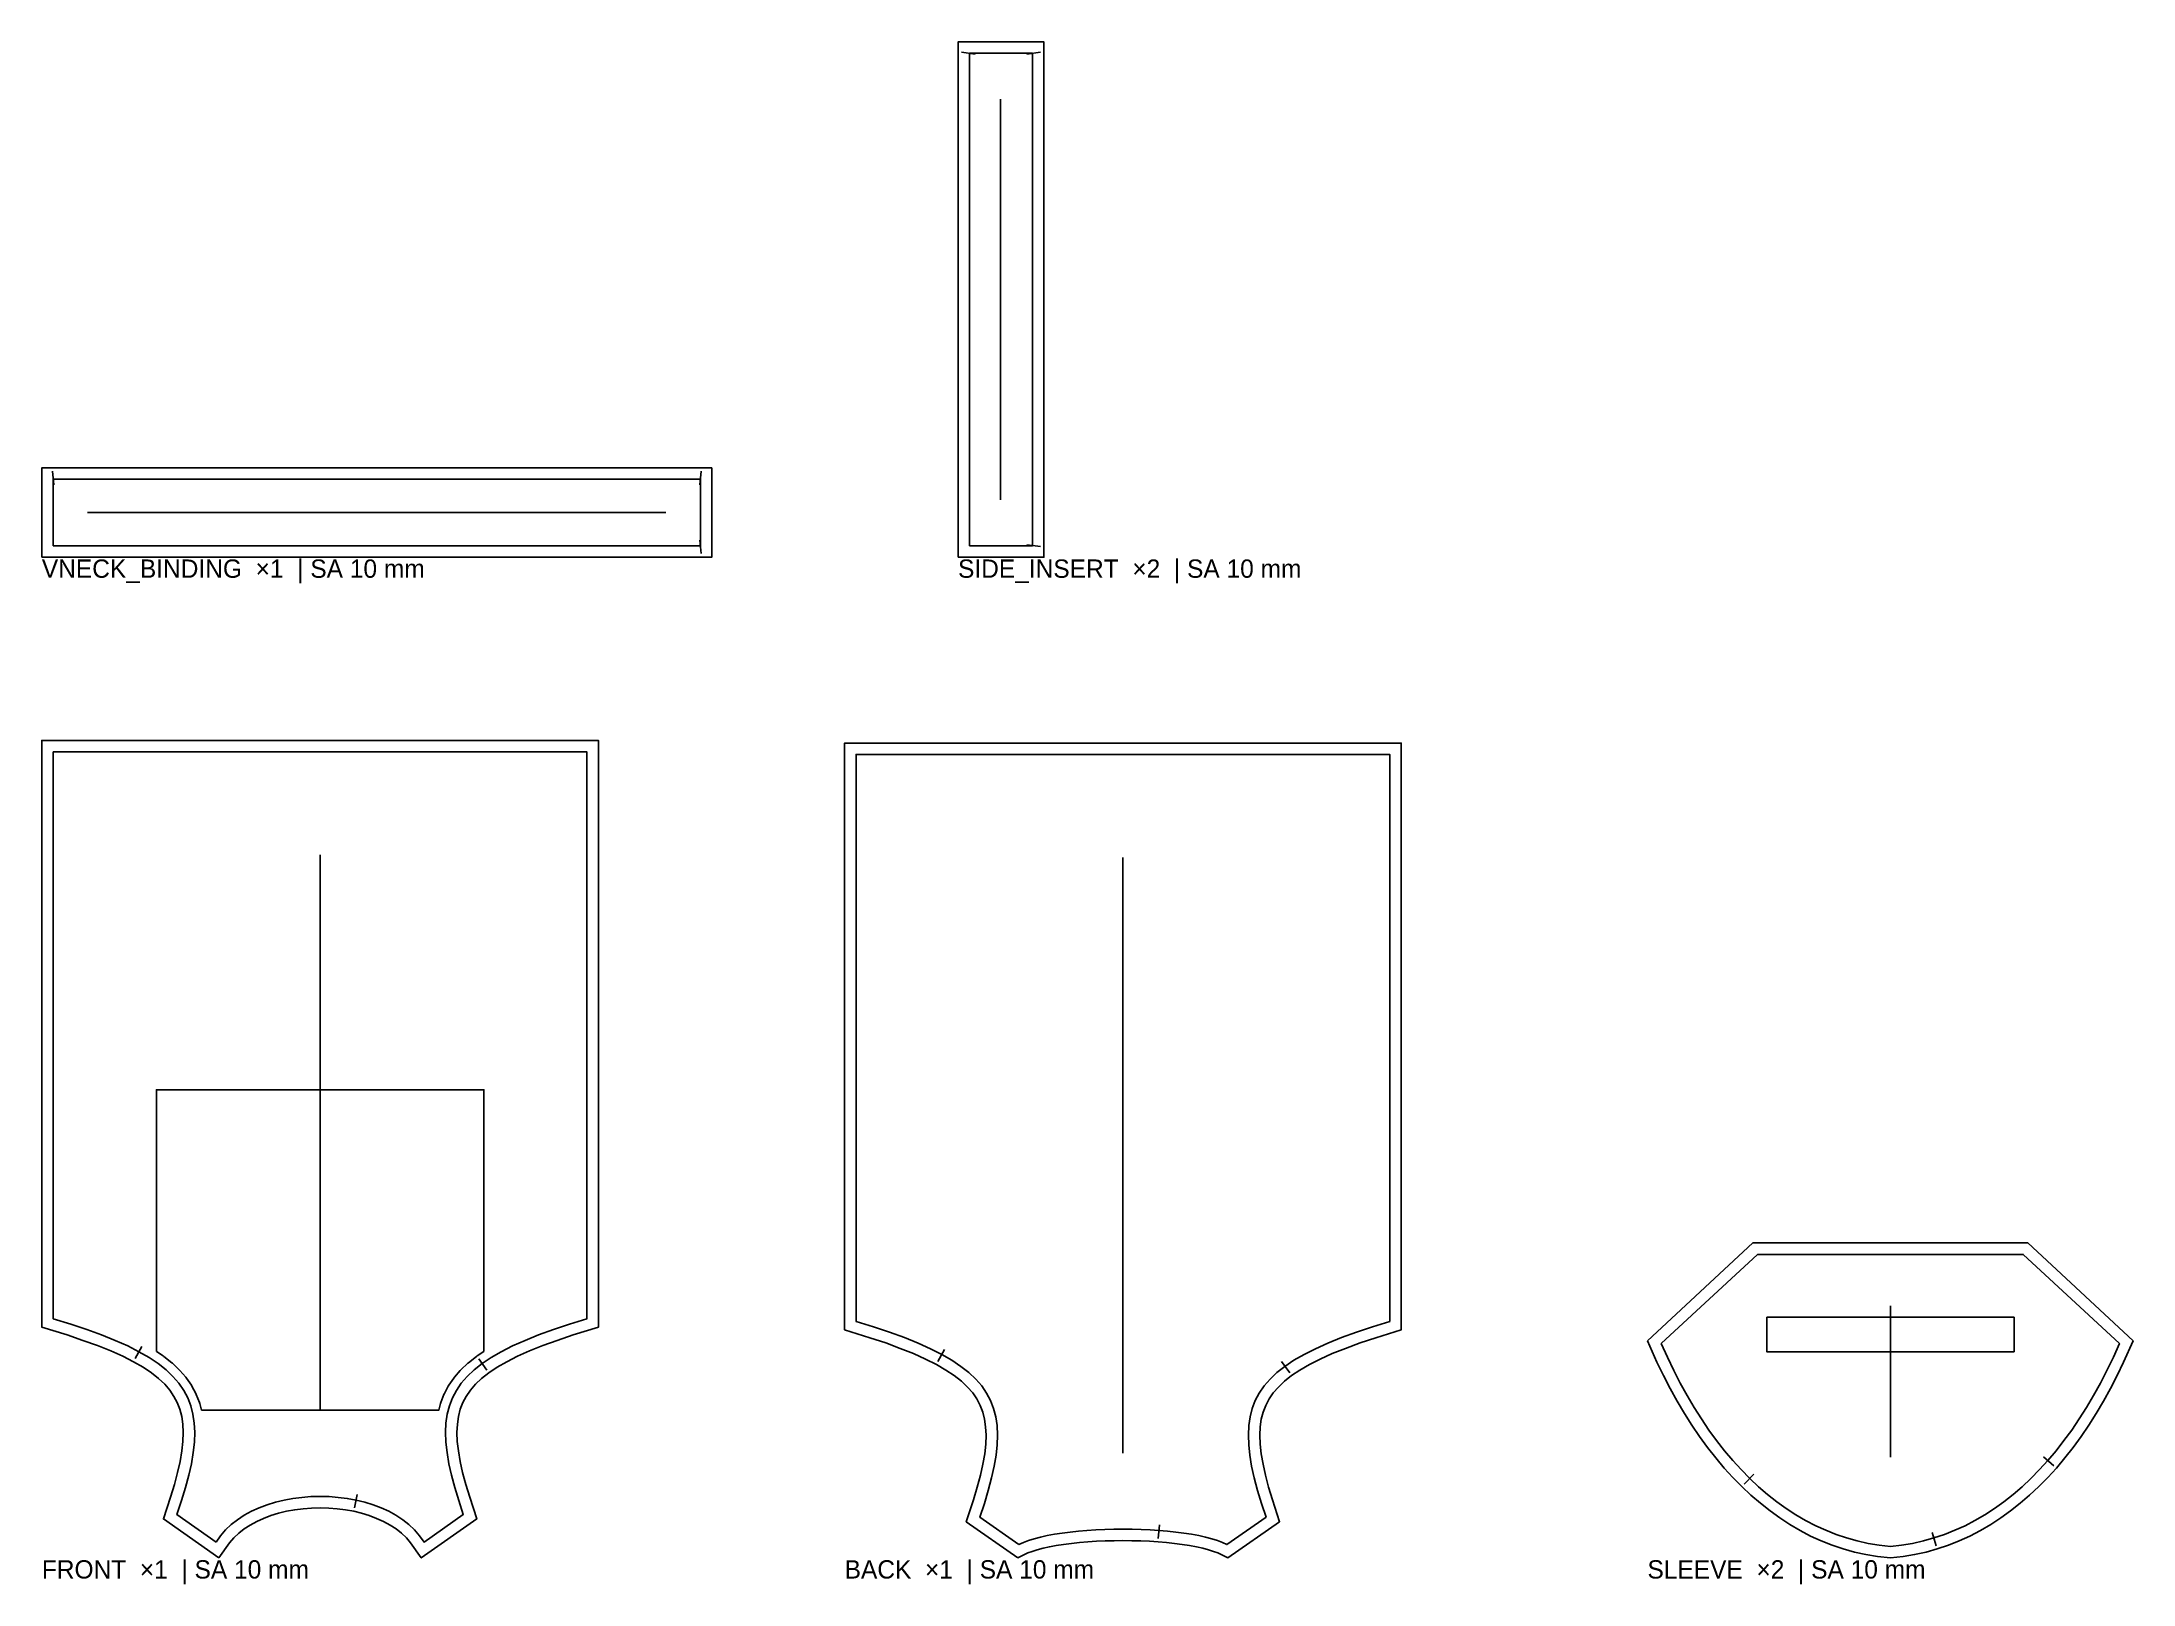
# Model space of a CAD drawing. Header units: millimetres. Extents: x 80 to 1906, y 129 to 1476.
import ezdxf

# ---------------------------------------------------------------- set-up
doc = ezdxf.new("R2010")
doc.units = ezdxf.units.MM
for name, color, linetype in [('CUT', 1, 'Continuous'), ('GRAIN', 3, 'Continuous'), ('LABEL', 7, 'Continuous'), ('MARK', 30, 'Continuous'), ('PRINT', 6, 'Continuous'), ('STITCH', 5, 'Continuous')]:
    doc.layers.add(name, color=color, linetype=linetype)

msp = doc.modelspace()

# ---------------------------------------------------------------- linework, layer by layer
at = {"layer": 'CUT'}
for points in [[(880, 1025.9), (880, 1475.9), (955, 1475.9), (955, 1025.9)], [(80, 1025.9), (80, 1103.9), (665, 1103.9), (665, 1025.9)], [(234.7, 152), (186.2, 186), (192.4, 205), (195.8, 216.1), (198.6, 226.5), (200.7, 236.3), (202.3, 245.4), (203.2, 253.8), (203.5, 261.6), (203.1, 268.9), (202.2, 275.6), (200.6, 281.8), (198.3, 287.6), (195.4, 293.1), (191.8, 298.4), (187.3, 303.6), (182, 308.7), (175.7, 313.6), (168.4, 318.5), (160.1, 323.3), (150.7, 328.1), (140.2, 332.7), (128.6, 337.4), (115.9, 342), (102.1, 346.7), (80, 353.6), (80, 865.9), (566, 865.9), (566, 353.6), (543.9, 346.7), (530.1, 342), (517.4, 337.4), (505.8, 332.7), (495.3, 328.1), (485.9, 323.3), (477.6, 318.5), (470.3, 313.6), (464, 308.7), (458.7, 303.6), (454.2, 298.4), (450.6, 293.1), (447.7, 287.6), (445.4, 281.8), (443.8, 275.6), (442.9, 268.9), (442.5, 261.6), (442.8, 253.8), (443.7, 245.4), (445.3, 236.3), (447.4, 226.5), (450.2, 216.1), (453.6, 205), (459.8, 186), (411.3, 152), (402, 165.3), (398.3, 169.5), (394, 173.6), (389.3, 177.3), (384.1, 180.7), (378.4, 183.8), (372.3, 186.5), (365.9, 188.9), (359.2, 191), (352.3, 192.7), (345.1, 194), (337.9, 194.9), (330.5, 195.5), (323, 195.7), (315.5, 195.5), (308.1, 194.9), (300.9, 194), (293.7, 192.7), (286.8, 191), (280.1, 188.9), (273.7, 186.5), (267.6, 183.8), (261.9, 180.7), (256.7, 177.3), (252, 173.6), (247.7, 169.5), (244, 165.3)], [(932.3, 152), (887.2, 183.6), (893.4, 202.6), (896.8, 213.7), (899.6, 224.2), (901.7, 233.9), (903.3, 243), (904.2, 251.4), (904.5, 259.3), (904.1, 266.5), (903.2, 273.2), (901.6, 279.4), (899.3, 285.2), (896.4, 290.8), (892.8, 296.1), (888.3, 301.2), (883, 306.3), (876.7, 311.3), (869.4, 316.1), (861.1, 320.9), (851.7, 325.7), (841.2, 330.4), (829.6, 335), (816.9, 339.7), (803.1, 344.3), (781, 351.2), (781, 863.6), (1267, 863.6), (1267, 351.2), (1244.9, 344.3), (1231.1, 339.7), (1218.4, 335), (1206.8, 330.4), (1196.3, 325.7), (1186.9, 320.9), (1178.6, 316.1), (1171.3, 311.3), (1165, 306.3), (1159.7, 301.2), (1155.2, 296.1), (1151.6, 290.8), (1148.7, 285.2), (1146.4, 279.4), (1144.8, 273.2), (1143.9, 266.5), (1143.5, 259.3), (1143.8, 251.4), (1144.7, 243), (1146.3, 233.9), (1148.4, 224.2), (1151.2, 213.7), (1154.6, 202.6), (1160.8, 183.6), (1115.7, 152), (1106.9, 156.3), (1103.2, 157.7), (1098.8, 159.1), (1093.7, 160.5), (1088.2, 161.7), (1082.2, 162.8), (1075.8, 163.8), (1069, 164.7), (1062, 165.4), (1054.7, 166), (1047.2, 166.5), (1039.5, 166.8), (1031.8, 167), (1024, 167.1), (1016.2, 167), (1008.5, 166.8), (1000.8, 166.5), (993.3, 166), (986, 165.4), (979, 164.7), (972.2, 163.8), (965.8, 162.8), (959.8, 161.7), (954.3, 160.5), (949.2, 159.1), (944.8, 157.7), (941.1, 156.3)], [(1482, 341.5), (1574.1, 427.1), (1814, 427.1), (1906.1, 341.5), (1897.8, 323), (1892.2, 311.3), (1886.3, 299.9), (1880.2, 288.9), (1873.9, 278.2), (1867.4, 267.9), (1860.6, 258), (1853.7, 248.4), (1846.5, 239.3), (1839.1, 230.5), (1831.5, 222.2), (1823.7, 214.3), (1815.7, 206.7), (1807.5, 199.7), (1799.1, 193), (1790.6, 186.9), (1781.8, 181.2), (1772.8, 175.9), (1763.6, 171.1), (1754.3, 166.9), (1744.8, 163.1), (1735.1, 159.8), (1725.3, 157.1), (1715.3, 154.9), (1705.2, 153.2), (1694.1, 152), (1683, 153.2), (1672.8, 154.9), (1662.8, 157.1), (1653, 159.8), (1643.3, 163.1), (1633.8, 166.9), (1624.5, 171.1), (1615.3, 175.9), (1606.3, 181.2), (1597.6, 186.9), (1589, 193), (1580.6, 199.7), (1572.4, 206.7), (1564.4, 214.3), (1556.6, 222.2), (1549, 230.5), (1541.6, 239.3), (1534.4, 248.4), (1527.5, 258), (1520.7, 267.9), (1514.2, 278.2), (1507.9, 288.9), (1501.8, 299.9), (1495.9, 311.3), (1490.3, 323)]]:
    msp.add_lwpolyline(points, close=True, dxfattribs=at)
at = {"layer": 'GRAIN'}
for p, q in [((917, 1075.9), (917, 1425.9)), ((120, 1064.9), (625, 1064.9)), ((323, 280.9), (323, 765.9)), ((1024, 243.6), (1024, 763.6)), ((1694.1, 240.1), (1694.1, 372.1))]:
    msp.add_line(p, q, dxfattribs=at)
at = {"layer": 'MARK'}
for p, q in [((895, 1465.3), (883.1, 1466.8)), ((940, 1465.3), (951.9, 1466.8)), ((90.5, 1089), (89.3, 1100.9)), ((654.5, 1089), (655.7, 1100.9)), ((654.5, 1040.9), (655.7, 1029)), ((940, 1036.6), (951.9, 1035.1)), ((167.2, 336.5), (161.5, 326)), ((868.2, 334.1), (862.5, 323.6)), ((461.5, 325.8), (468.6, 316.1)), ((1162.5, 323.4), (1169.6, 313.7)), ((1827.8, 240.4), (1836.9, 232.5)), ((1574.9, 225), (1566.5, 216.4)), ((355.4, 207.3), (352.9, 195.6)), ((1055.8, 181), (1054.9, 169)), ((1730.7, 174.2), (1734.2, 162.7))]:
    msp.add_line(p, q, dxfattribs=at)
at = {"layer": 'PRINT'}
for points in [[(219.4, 280.9), (217.9, 286.8), (217.6, 287.7), (214.9, 294.6), (214.5, 295.5), (211.1, 302), (210.6, 302.8), (206.3, 309.1), (205.8, 309.8), (200.6, 315.8), (200, 316.3), (194, 322.1), (193.5, 322.5), (186.5, 328), (186, 328.4), (180, 332.4), (180, 560.9), (466, 560.9), (466, 332.4), (460, 328.4), (459.5, 328), (452.5, 322.5), (452, 322.1), (446, 316.3), (445.4, 315.8), (440.2, 309.8), (439.7, 309.1), (435.4, 302.8), (434.9, 302), (431.5, 295.5), (431.1, 294.6), (428.4, 287.7), (428.1, 286.8), (426.6, 280.9)], [(1586.1, 362.1), (1802.1, 362.1), (1802.1, 332.1), (1586.1, 332.1)]]:
    msp.add_lwpolyline(points, close=True, dxfattribs=at)
at = {"layer": 'STITCH'}
for points in [[(890, 1035.9), (945, 1035.9), (945, 1465.9), (890, 1465.9)], [(90, 1035.9), (655, 1035.9), (655, 1093.9), (90, 1093.9)], [(232.2, 165.9), (236.1, 171.4), (240.5, 176.5), (245.4, 181.2), (250.9, 185.4), (256.8, 189.3), (263.1, 192.7), (269.8, 195.8), (276.8, 198.4), (284.1, 200.6), (291.6, 202.4), (299.3, 203.9), (307.1, 204.9), (315, 205.5), (323, 205.7), (331, 205.5), (338.9, 204.9), (346.7, 203.9), (354.4, 202.4), (361.9, 200.6), (369.2, 198.4), (376.2, 195.8), (382.9, 192.7), (389.2, 189.3), (395.1, 185.4), (400.6, 181.2), (405.5, 176.5), (409.9, 171.4), (413.8, 165.9), (448, 189.9), (444, 202), (440.6, 213.4), (437.7, 224.2), (435.4, 234.3), (433.8, 244), (432.8, 253.1), (432.5, 261.7), (432.9, 269.8), (434, 277.5), (435.9, 284.8), (438.5, 291.7), (442, 298.3), (446.3, 304.6), (451.5, 310.5), (457.5, 316.2), (464.4, 321.7), (472.3, 327), (481.2, 332.1), (491, 337.1), (501.9, 342), (513.8, 346.7), (526.8, 351.5), (540.8, 356.2), (556, 360.9), (556, 855.9), (90, 855.9), (90, 360.9), (105.2, 356.2), (119.2, 351.5), (132.2, 346.7), (144.1, 342), (155, 337.1), (164.8, 332.1), (173.7, 327), (181.6, 321.7), (188.5, 316.2), (194.5, 310.5), (199.7, 304.6), (204, 298.3), (207.5, 291.7), (210.1, 284.8), (212, 277.5), (213.1, 269.8), (213.5, 261.7), (213.2, 253.1), (212.2, 244), (210.6, 234.3), (208.3, 224.2), (205.4, 213.4), (202, 202), (198, 189.9)], [(933.2, 163.6), (937.1, 165.4), (941.5, 167.2), (946.4, 168.7), (951.9, 170.2), (957.8, 171.5), (964.1, 172.7), (970.8, 173.7), (977.8, 174.6), (985.1, 175.3), (992.6, 176), (1000.3, 176.4), (1008.1, 176.8), (1016, 177), (1024, 177.1), (1032, 177), (1039.9, 176.8), (1047.7, 176.4), (1055.4, 176), (1062.9, 175.3), (1070.2, 174.6), (1077.2, 173.7), (1083.9, 172.7), (1090.2, 171.5), (1096.1, 170.2), (1101.6, 168.7), (1106.5, 167.2), (1110.9, 165.4), (1114.8, 163.6), (1149, 187.6), (1145, 199.6), (1141.6, 211), (1138.7, 221.8), (1136.4, 232), (1134.8, 241.6), (1133.8, 250.7), (1133.5, 259.3), (1133.9, 267.5), (1135, 275.2), (1136.9, 282.5), (1139.5, 289.4), (1143, 295.9), (1147.3, 302.2), (1152.5, 308.2), (1158.5, 313.9), (1165.4, 319.3), (1173.3, 324.6), (1182.2, 329.7), (1192, 334.7), (1202.9, 339.6), (1214.8, 344.4), (1227.8, 349.1), (1241.8, 353.8), (1257, 358.6), (1257, 853.6), (791, 853.6), (791, 358.6), (806.2, 353.8), (820.2, 349.1), (833.2, 344.4), (845.1, 339.6), (856, 334.7), (865.8, 329.7), (874.7, 324.6), (882.6, 319.3), (889.5, 313.9), (895.5, 308.2), (900.7, 302.2), (905, 295.9), (908.5, 289.4), (911.1, 282.5), (913, 275.2), (914.1, 267.5), (914.5, 259.3), (914.2, 250.7), (913.2, 241.6), (911.6, 232), (909.3, 221.8), (906.4, 211), (903, 199.6), (899, 187.6)], [(1494.1, 339.1), (1499.4, 327.2), (1504.9, 315.7), (1510.6, 304.6), (1516.6, 293.8), (1522.7, 283.4), (1529.1, 273.4), (1535.6, 263.7), (1542.4, 254.5), (1549.4, 245.6), (1556.5, 237.1), (1563.8, 229.1), (1571.4, 221.4), (1579.1, 214.2), (1586.9, 207.4), (1595, 201), (1603.2, 195.1), (1611.6, 189.7), (1620.1, 184.7), (1628.9, 180.1), (1637.7, 176.1), (1646.8, 172.5), (1655.9, 169.4), (1665.2, 166.8), (1674.7, 164.7), (1684.3, 163.1), (1694.1, 162.1), (1703.8, 163.1), (1713.4, 164.7), (1722.9, 166.8), (1732.2, 169.4), (1741.4, 172.5), (1750.4, 176.1), (1759.3, 180.1), (1768, 184.7), (1776.5, 189.7), (1784.9, 195.1), (1793.1, 201), (1801.2, 207.4), (1809.1, 214.2), (1816.8, 221.4), (1824.3, 229.1), (1831.6, 237.1), (1838.8, 245.6), (1845.7, 254.5), (1852.5, 263.7), (1859, 273.4), (1865.4, 283.4), (1871.5, 293.8), (1877.5, 304.6), (1883.2, 315.7), (1888.8, 327.2), (1894.1, 339.1), (1810.1, 417.1), (1578.1, 417.1)]]:
    msp.add_lwpolyline(points, close=True, dxfattribs=at)

# ---------------------------------------------------------------- texts
at = {"layer": 'LABEL'}
for s, p in [('VNECK_BINDING  ×1  | SA 10 mm', (80, 1007.9)), ('SIDE_INSERT  ×2  | SA 10 mm', (880, 1007.9)), ('FRONT  ×1  | SA 10 mm', (80, 134)), ('BACK  ×1  | SA 10 mm', (781, 134)), ('SLEEVE  ×2  | SA 10 mm', (1482, 134))]:
    msp.add_text(s, height=16, dxfattribs=at).set_placement(p)

doc.saveas('drawing.dxf')
